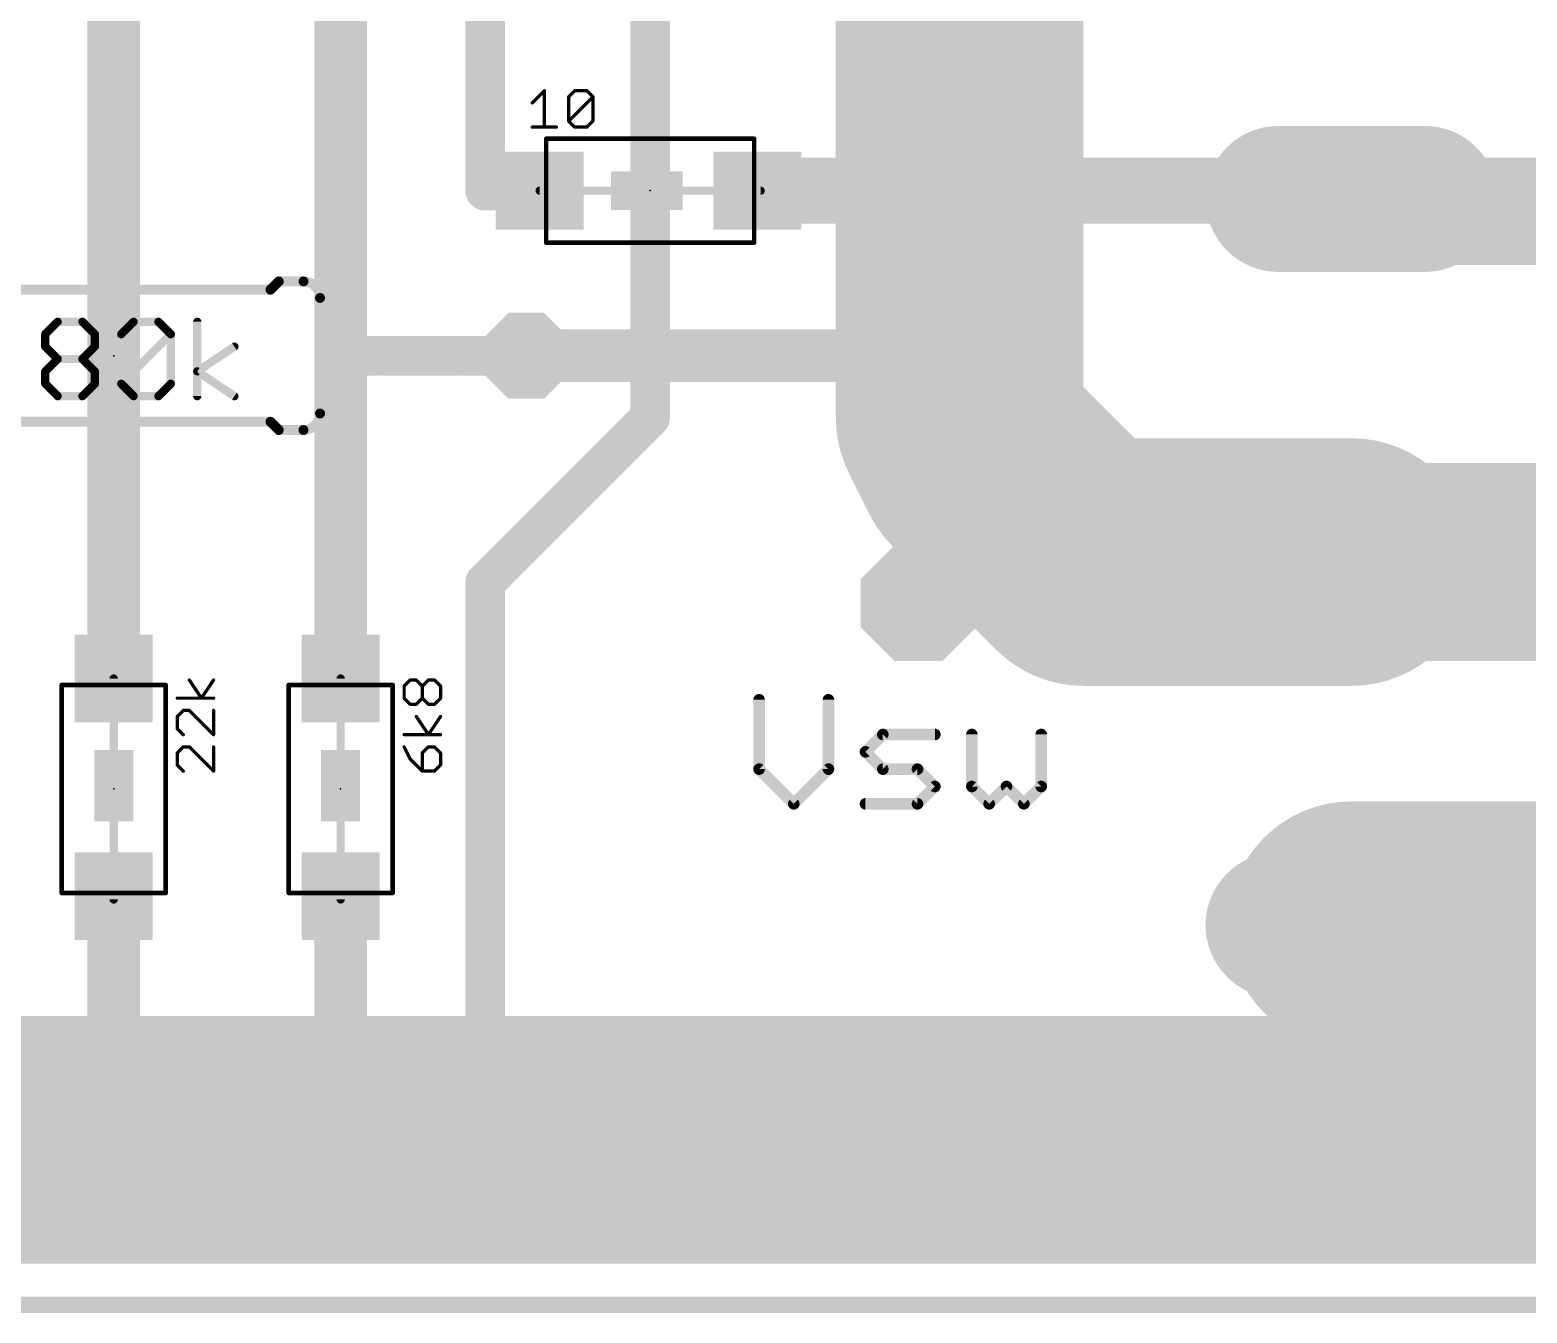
# Model space of a CAD drawing. Extents: x 0 to 165, y -10 to 137.
# Drawn here: x 119.36 to 142.4, y -0.13 to 19.62 of the extents above; entities that cross this region are included whole.
import ezdxf

# ---------------------------------------------------------------- set-up
doc = ezdxf.new("R2010")
doc.units = 0
for name, color, linetype in [('1', 14, 'CONTINUOUS'), ('16', 174, 'CONTINUOUS'), ('17', 94, 'CONTINUOUS'), ('18', 94, 'CONTINUOUS'), ('20', 178, 'CONTINUOUS'), ('21', 251, 'CONTINUOUS'), ('23', 178, 'CONTINUOUS'), ('27', 251, 'CONTINUOUS'), ('51', 251, 'CONTINUOUS')]:
    doc.layers.add(name, color=color, linetype=linetype)

# ---------------------------------------------------------------- blocks, each defined once
blk = doc.blocks.new('RECT')
blk.add_solid([(-0.5, -0.5), (0.5, -0.5), (-0.5, 0.5), (0.5, 0.5)])
blk = doc.blocks.new('LONGP100')
at = {"const_width": 1}
blk.add_lwpolyline([(-0.5, 0), (0.5, 0)], dxfattribs=at)
at = {"const_width": 0.5}
for points in [[(-0.5, 0.25, 1), (-0.5, -0.25)], [(0.5, -0.25, 1), (0.5, 0.25)]]:
    blk.add_lwpolyline(points, format="xyb", dxfattribs=at)
blk = doc.blocks.new('OCTAGONP')
at = {"const_width": 0.5}
blk.add_lwpolyline([(-0.25, -0.1036), (-0.25, 0.1036), (-0.1036, 0.25), (0.1036, 0.25), (0.25, 0.1036), (0.25, -0.1036), (0.1036, -0.25), (-0.1036, -0.25), (-0.25, -0.1036), (-0.25, 0.1036)], dxfattribs=at)
blk = doc.blocks.new('OCTAGONV')
at = {"const_width": 0.5}
blk.add_lwpolyline([(-0.25, -0.1036), (-0.25, 0.1036), (-0.1036, 0.25), (0.1036, 0.25), (0.25, 0.1036), (0.25, -0.1036), (0.1036, -0.25), (-0.1036, -0.25), (-0.25, -0.1036), (-0.25, 0.1036)], dxfattribs=at)

msp = doc.modelspace()

# ---------------------------------------------------------------- linework, layer by layer
at = {"layer": '1'}
for points, const_width in [([(126.365, 17.145), (126.365, 27.305)], 0.6096), ([(124.1425, 9.6375), (124.1425, 26.67)], 0.8128), ([(120.65, 9.6375), (120.65, 24.765)], 0.8128), ([(128.905, 13.6525), (128.905, 20.32)], 0.6096), ([(130.555, 17.145), (139.7, 17.145)], 1.016), ([(139.7, 17.145), (139.7, 17.018)], 1.016), ([(126.365, 17.145), (127.205, 17.145)], 0.6096), ([(126.365, 11.1125), (128.905, 13.6525)], 0.6096), ([(126.365, 2.54), (126.365, 11.1125)], 0.6096), ([(130.5814, 9.3105), (130.5814, 8.2428)], 0.1778), ([(131.6491, 8.2428), (131.6491, 9.3105)], 0.1778), ([(132.2186, 8.5097), (132.4855, 8.7766)], 0.1778), ([(132.4855, 8.7766), (133.2863, 8.7766)], 0.1778), ([(133.8557, 8.7766), (133.8557, 7.9758)], 0.1778), ([(134.9234, 7.9758), (134.9234, 8.7766)], 0.1778), ([(132.4855, 8.2428), (132.2186, 8.5097)], 0.1778), ([(130.5814, 8.2428), (131.1153, 7.7089)], 0.1778), ([(131.1153, 7.7089), (131.6491, 8.2428)], 0.1778), ([(133.0193, 8.2428), (132.4855, 8.2428)], 0.1778), ([(133.2863, 7.9758), (133.0193, 8.2428)], 0.1778), ([(133.0193, 7.7089), (133.2863, 7.9758)], 0.1778), ([(133.8557, 7.9758), (134.1226, 7.7089)], 0.1778), ([(134.1226, 7.7089), (134.3896, 7.9758)], 0.1778), ([(134.3896, 7.9758), (134.6565, 7.7089)], 0.1778), ([(134.6565, 7.7089), (134.9234, 7.9758)], 0.1778), ([(132.2186, 7.7089), (133.0193, 7.7089)], 0.1778), ([(120.65, 2.54), (120.65, 6.2875)], 0.8128), ([(124.1425, 2.54), (124.1425, 6.2875)], 0.8128), ([(117.1575, 2.54), (120.65, 2.54)], 1.27), ([(120.65, 2.54), (124.1425, 2.54)], 1.27), ([(124.1425, 2.54), (126.0475, 2.54)], 1.27), ([(126.0475, 2.54), (126.365, 2.54)], 0.6096)]:
    msp.add_lwpolyline(points, dxfattribs=dict(at, const_width=const_width))
for points, const_width in [([(130.555, 17.399, 1), (130.555, 16.891)], 0.508), ([(139.954, 17.145, 1), (139.446, 17.145)], 0.508), ([(139.7, 16.891, 1), (139.7, 17.399)], 0.508), ([(126.365, 17.2974, 1), (126.365, 16.9926)], 0.3048), ([(126.2126, 17.145, 1), (126.5174, 17.145)], 0.3048), ([(127.205, 16.9926, 1), (127.205, 17.2974)], 0.3048), ([(139.446, 17.018, 1), (139.954, 17.018)], 0.508), ([(129.0128, 13.5447, 1), (128.7972, 13.7603)], 0.3048), ([(128.7526, 13.6525, 1), (129.0574, 13.6525)], 0.3048), ([(126.2572, 11.2203, 1), (126.4728, 11.0047)], 0.3048), ([(126.5174, 11.1125, 1), (126.2126, 11.1125)], 0.3048), ([(120.4468, 9.6375, 1), (120.8532, 9.6375)], 0.4064), ([(123.9393, 9.6375, 1), (124.3457, 9.6375)], 0.4064), ([(130.6259, 9.3105, 1), (130.5369, 9.3105)], 0.0889), ([(131.6936, 9.3105, 1), (131.6047, 9.3105)], 0.0889), ([(132.4855, 8.8211, 1), (132.4855, 8.7322)], 0.0889), ([(132.5169, 8.7452, 1), (132.4541, 8.808)], 0.0889), ([(133.2863, 8.7322, 1), (133.2863, 8.8211)], 0.0889), ([(133.9002, 8.7766, 1), (133.8113, 8.7766)], 0.0889), ([(134.9679, 8.7766, 1), (134.879, 8.7766)], 0.0889), ([(132.25, 8.5411, 1), (132.1871, 8.4783)], 0.0889), ([(132.1871, 8.5411, 1), (132.25, 8.4783)], 0.0889), ([(130.6128, 8.2742, 1), (130.55, 8.2113)], 0.0889), ([(131.6805, 8.2113, 1), (131.6177, 8.2742)], 0.0889), ([(132.4855, 8.2872, 1), (132.4855, 8.1983)], 0.0889), ([(132.4541, 8.2113, 1), (132.5169, 8.2742)], 0.0889), ([(133.0508, 8.2742, 1), (132.9879, 8.2113)], 0.0889), ([(133.0193, 8.1983, 1), (133.0193, 8.2872)], 0.0889), ([(130.5369, 8.2428, 1), (130.6259, 8.2428)], 0.0889), ([(131.6047, 8.2428, 1), (131.6936, 8.2428)], 0.0889), ([(133.3177, 7.9444, 1), (133.2548, 8.0073)], 0.0889), ([(133.8871, 8.0073, 1), (133.8243, 7.9444)], 0.0889), ([(134.421, 8.0073, 1), (134.3581, 7.9444)], 0.0889), ([(134.421, 7.9444, 1), (134.3581, 8.0073)], 0.0889), ([(134.9549, 7.9444, 1), (134.892, 8.0073)], 0.0889), ([(133.2548, 7.9444, 1), (133.3177, 8.0073)], 0.0889), ([(133.8113, 7.9758, 1), (133.9002, 7.9758)], 0.0889), ([(134.879, 7.9758, 1), (134.9679, 7.9758)], 0.0889), ([(131.0838, 7.7403, 1), (131.1467, 7.6775)], 0.0889), ([(131.0838, 7.6775, 1), (131.1467, 7.7403)], 0.0889), ([(132.2186, 7.7534, 1), (132.2186, 7.6645)], 0.0889), ([(132.9879, 7.7403, 1), (133.0508, 7.6775)], 0.0889), ([(133.0193, 7.6645, 1), (133.0193, 7.7534)], 0.0889), ([(134.0912, 7.7403, 1), (134.1541, 7.6775)], 0.0889), ([(134.0912, 7.6775, 1), (134.1541, 7.7403)], 0.0889), ([(134.6251, 7.7403, 1), (134.6879, 7.6775)], 0.0889), ([(134.6251, 7.6775, 1), (134.6879, 7.7403)], 0.0889), ([(120.8532, 6.2875, 1), (120.4468, 6.2875)], 0.4064), ([(124.3457, 6.2875, 1), (123.9393, 6.2875)], 0.4064), ([(120.65, 2.8575, 1), (120.65, 2.2225)], 0.635), ([(120.65, 2.2225, 1), (120.65, 2.8575)], 0.635), ([(124.1425, 2.8575, 1), (124.1425, 2.2225)], 0.635), ([(124.1425, 2.2225, 1), (124.1425, 2.8575)], 0.635), ([(126.0475, 2.2225, 1), (126.0475, 2.8575)], 0.635), ([(126.0475, 2.6924, 1), (126.0475, 2.3876)], 0.3048), ([(126.365, 2.3876, 1), (126.365, 2.6924)], 0.3048), ([(120.4468, 2.54, 1), (120.8532, 2.54)], 0.4064), ([(123.9393, 2.54, 1), (124.3457, 2.54)], 0.4064), ([(126.2126, 2.54, 1), (126.5174, 2.54)], 0.3048)]:
    msp.add_lwpolyline(points, format="xyb", dxfattribs=dict(at, const_width=const_width))
at = {"layer": '16'}
for points, const_width in [([(133.6675, 14.605), (133.6675, 35.4321)], 3.81), ([(133.6675, 14.605), (133.6675, 13.6525)], 3.81), ([(133.6675, 13.6525), (133.985, 13.0175)], 3.81), ([(127, 14.605), (133.6675, 14.605)], 0.8128), ([(133.985, 13.0175), (135.5725, 11.43)], 3.81), ([(135.5725, 11.43), (139.7, 11.43)], 3.81), ([(146.685, 5.842), (139.7, 5.842)], 3.81), ([(93.98, 2.54), (146.685, 2.54)], 3.81)]:
    msp.add_lwpolyline(points, dxfattribs=dict(at, const_width=const_width))
for points, const_width in [([(134.62, 14.605, 1), (132.715, 14.605)], 1.905), ([(132.715, 14.605, 1), (134.62, 14.605)], 1.905), ([(134.5194, 14.0785, 1), (132.8156, 13.2265)], 1.905), ([(127, 14.8082, 1), (127, 14.4018)], 0.4064), ([(133.6675, 14.4018, 1), (133.6675, 14.8082)], 0.4064), ([(134.6585, 13.691, 1), (133.3115, 12.344)], 1.905), ([(132.715, 13.6525, 1), (134.62, 13.6525)], 1.905), ([(133.1331, 12.5915, 1), (134.8369, 13.4435)], 1.905), ([(135.5725, 12.3825, 1), (135.5725, 10.4775)], 1.905), ([(139.7, 10.4775, 1), (139.7, 12.3825)], 1.905), ([(134.899, 10.7565, 1), (136.246, 12.1035)], 1.905), ([(139.7, 6.7945, 1), (139.7, 4.8895)], 1.905)]:
    msp.add_lwpolyline(points, format="xyb", dxfattribs=dict(at, const_width=const_width))
at = {"layer": '20', "const_width": 0.254}
msp.add_lwpolyline([(0, 0), (149.205, 0)], dxfattribs=at)
at = {"layer": '21'}
for points, const_width in [([(127.305, 17.945), (130.505, 17.945)], 0.07), ([(130.505, 16.345), (127.305, 16.345)], 0.07), ([(123.063, 15.621), (118.237, 15.621)], 0.1524), ([(123.063, 15.621), (123.19, 15.748)], 0.1524), ([(123.571, 15.748), (123.19, 15.748)], 0.1524), ([(123.825, 13.716), (123.825, 15.494)], 0.1524), ([(125.095, 14.605), (124.714, 14.605)], 0.6096), ([(123.063, 13.589), (118.237, 13.589)], 0.1524), ([(123.063, 13.589), (123.19, 13.462)], 0.1524), ([(123.571, 13.462), (123.19, 13.462)], 0.1524), ([(119.85, 6.3375), (119.85, 9.5375)], 0.07), ([(121.45, 9.5375), (121.45, 6.3375)], 0.07), ([(123.3425, 6.3375), (123.3425, 9.5375)], 0.07), ([(124.9425, 9.5375), (124.9425, 6.3375)], 0.07)]:
    msp.add_lwpolyline(points, dxfattribs=dict(at, const_width=const_width))
for points, const_width in [([(127.305, 17.9625, 1), (127.305, 17.9275)], 0.035), ([(130.505, 17.9275, 1), (130.505, 17.9625)], 0.035), ([(127.305, 16.3625, 1), (127.305, 16.3275)], 0.035), ([(130.505, 16.3275, 1), (130.505, 16.3625)], 0.035), ([(123.0361, 15.6479, 1), (123.0899, 15.5941)], 0.0762), ([(123.063, 15.5829, 1), (123.063, 15.6591)], 0.0762), ([(123.19, 15.7861, 1), (123.19, 15.7099)], 0.0762), ([(123.2169, 15.7211, 1), (123.1631, 15.7749)], 0.0762), ([(123.825, 15.494, 0.4142), (123.571, 15.748)], 0.1524), ([(123.571, 15.7861, 1), (123.571, 15.7099)], 0.0762), ([(123.571, 15.7099, 1), (123.571, 15.7861)], 0.0762), ([(123.8631, 15.494, 1), (123.7869, 15.494)], 0.0762), ([(123.7869, 15.494, 1), (123.8631, 15.494)], 0.0762), ([(124.714, 14.7574, 1), (124.714, 14.4526)], 0.3048), ([(125.095, 14.4526, 1), (125.095, 14.7574)], 0.3048), ([(123.0899, 13.6159, 1), (123.0361, 13.5621)], 0.0762), ([(123.063, 13.5509, 1), (123.063, 13.6271)], 0.0762), ([(123.571, 13.462, 0.4142), (123.825, 13.716)], 0.1524), ([(123.8631, 13.716, 1), (123.7869, 13.716)], 0.0762), ([(123.7869, 13.716, 1), (123.8631, 13.716)], 0.0762), ([(123.19, 13.5001, 1), (123.19, 13.4239)], 0.0762), ([(123.1631, 13.4351, 1), (123.2169, 13.4889)], 0.0762), ([(123.571, 13.5001, 1), (123.571, 13.4239)], 0.0762), ([(123.571, 13.4239, 1), (123.571, 13.5001)], 0.0762), ([(119.8675, 9.5375, 1), (119.8325, 9.5375)], 0.035), ([(121.4675, 9.5375, 1), (121.4325, 9.5375)], 0.035), ([(123.36, 9.5375, 1), (123.325, 9.5375)], 0.035), ([(124.96, 9.5375, 1), (124.925, 9.5375)], 0.035), ([(119.8325, 6.3375, 1), (119.8675, 6.3375)], 0.035), ([(121.4325, 6.3375, 1), (121.4675, 6.3375)], 0.035), ([(123.325, 6.3375, 1), (123.36, 6.3375)], 0.035), ([(124.925, 6.3375, 1), (124.96, 6.3375)], 0.035)]:
    msp.add_lwpolyline(points, format="xyb", dxfattribs=dict(at, const_width=const_width))
at = {"layer": '23'}
for p in [(128.905, 17.145), (120.65, 14.605), (120.65, 7.9375), (124.1425, 7.9375)]:
    msp.add_point(p, dxfattribs=at)
at = {"layer": '27'}
for points, const_width in [([(127.0904, 18.4958), (127.2768, 18.6822)], 0.0508), ([(127.2768, 18.6822), (127.2768, 18.1229)], 0.0508), ([(127.6517, 18.589), (127.7449, 18.6822)], 0.0508), ([(127.7449, 18.6822), (127.9313, 18.6822)], 0.0508), ([(127.9313, 18.6822), (128.0246, 18.589)], 0.0508), ([(127.6517, 18.2161), (127.6517, 18.589)], 0.0508), ([(127.6517, 18.2161), (128.0246, 18.589)], 0.0508), ([(128.0246, 18.589), (128.0246, 18.2161)], 0.0508), ([(127.7449, 18.1229), (127.6517, 18.2161)], 0.0508), ([(128.0246, 18.2161), (127.9313, 18.1229)], 0.0508), ([(127.0904, 18.1229), (127.4633, 18.1229)], 0.0508), ([(127.9313, 18.1229), (127.7449, 18.1229)], 0.0508), ([(119.5969, 14.936), (119.7876, 15.1267)], 0.127), ([(119.5969, 14.7454), (119.5969, 14.936)], 0.127), ([(119.7876, 15.1267), (120.1689, 15.1267)], 0.127), ([(120.1689, 15.1267), (120.3595, 14.936)], 0.127), ([(120.3595, 14.936), (120.3595, 14.7454)], 0.127), ([(120.7663, 14.936), (120.957, 15.1267)], 0.127), ([(120.7663, 14.1734), (120.7663, 14.936)], 0.127), ([(120.7663, 14.1734), (121.5289, 14.936)], 0.127), ([(120.957, 15.1267), (121.3383, 15.1267)], 0.127), ([(121.3383, 15.1267), (121.5289, 14.936)], 0.127), ([(121.5289, 14.936), (121.5289, 14.1734)], 0.127), ([(121.9357, 13.9827), (121.9357, 15.1267)], 0.127), ([(119.7876, 14.5547), (119.5969, 14.7454)], 0.127), ([(120.3595, 14.7454), (120.1689, 14.5547)], 0.127), ([(121.9357, 14.364), (122.5077, 14.7454)], 0.127), ([(119.5969, 14.364), (119.7876, 14.5547)], 0.127), ([(119.7876, 14.5547), (120.1689, 14.5547)], 0.127), ([(120.1689, 14.5547), (120.3595, 14.364)], 0.127), ([(119.5969, 14.1734), (119.5969, 14.364)], 0.127), ([(120.3595, 14.364), (120.3595, 14.1734)], 0.127), ([(122.5077, 13.9827), (121.9357, 14.364)], 0.127), ([(119.7876, 13.9827), (119.5969, 14.1734)], 0.127), ([(120.3595, 14.1734), (120.1689, 13.9827)], 0.127), ([(120.957, 13.9827), (120.7663, 14.1734)], 0.127), ([(121.5289, 14.1734), (121.3383, 13.9827)], 0.127), ([(120.1689, 13.9827), (119.7876, 13.9827)], 0.127), ([(121.3383, 13.9827), (120.957, 13.9827)], 0.127), ([(122.0003, 9.3351), (121.8139, 9.6148)], 0.0508), ([(122.1867, 9.6148), (122.0003, 9.3351)], 0.0508), ([(125.1199, 9.5212), (125.2131, 9.6144)], 0.0508), ([(125.1199, 9.3348), (125.1199, 9.5212)], 0.0508), ([(125.2131, 9.6144), (125.3064, 9.6144)], 0.0508), ([(125.3064, 9.6144), (125.3996, 9.5212)], 0.0508), ([(125.3996, 9.5212), (125.4928, 9.6144)], 0.0508), ([(125.3996, 9.3348), (125.3996, 9.5212)], 0.0508), ([(125.4928, 9.6144), (125.586, 9.6144)], 0.0508), ([(125.586, 9.6144), (125.6792, 9.5212)], 0.0508), ([(125.6792, 9.5212), (125.6792, 9.3348)], 0.0508), ([(122.1867, 9.3351), (121.6274, 9.3351)], 0.0508), ([(125.2131, 9.2416), (125.1199, 9.3348)], 0.0508), ([(125.3064, 9.2416), (125.2131, 9.2416)], 0.0508), ([(125.3996, 9.3348), (125.3064, 9.2416)], 0.0508), ([(125.4928, 9.2416), (125.3996, 9.3348)], 0.0508), ([(125.586, 9.2416), (125.4928, 9.2416)], 0.0508), ([(125.6792, 9.3348), (125.586, 9.2416)], 0.0508), ([(121.7206, 9.1467), (121.6274, 9.0535)], 0.0508), ([(121.6274, 9.0535), (121.6274, 8.867)], 0.0508), ([(121.8139, 9.1467), (121.7206, 9.1467)], 0.0508), ([(122.1867, 8.7738), (121.8139, 9.1467)], 0.0508), ([(122.1867, 9.1467), (122.1867, 8.7738)], 0.0508), ([(125.4928, 8.7738), (125.3064, 9.0535)], 0.0508), ([(125.6792, 9.0535), (125.4928, 8.7738)], 0.0508), ([(121.6274, 8.867), (121.7206, 8.7738)], 0.0508), ([(125.6792, 8.7738), (125.1199, 8.7738)], 0.0508), ([(121.7206, 8.5854), (121.6274, 8.4922)], 0.0508), ([(121.8139, 8.5854), (121.7206, 8.5854)], 0.0508), ([(122.1867, 8.2125), (121.8139, 8.5854)], 0.0508), ([(122.1867, 8.5854), (122.1867, 8.2125)], 0.0508), ([(125.1199, 8.5854), (125.2131, 8.3989)], 0.0508), ([(125.4928, 8.5854), (125.3996, 8.4922)], 0.0508), ([(125.586, 8.5854), (125.4928, 8.5854)], 0.0508), ([(125.6792, 8.4922), (125.586, 8.5854)], 0.0508), ([(121.6274, 8.4922), (121.6274, 8.3057)], 0.0508), ([(121.6274, 8.3057), (121.7206, 8.2125)], 0.0508), ([(125.2131, 8.3989), (125.3996, 8.2125)], 0.0508), ([(125.3996, 8.4922), (125.3996, 8.2125)], 0.0508), ([(125.586, 8.2125), (125.6792, 8.3057)], 0.0508), ([(125.6792, 8.3057), (125.6792, 8.4922)], 0.0508), ([(125.3996, 8.2125), (125.586, 8.2125)], 0.0508)]:
    msp.add_lwpolyline(points, dxfattribs=dict(at, const_width=const_width))
for points, const_width in [([(127.2895, 18.6822, 1), (127.2641, 18.6822)], 0.0254), ([(127.2858, 18.6732, 1), (127.2678, 18.6912)], 0.0254), ([(127.7449, 18.6949, 1), (127.7449, 18.6695)], 0.0254), ([(127.7539, 18.6732, 1), (127.7359, 18.6912)], 0.0254), ([(127.9403, 18.6912, 1), (127.9224, 18.6732)], 0.0254), ([(127.9313, 18.6695, 1), (127.9313, 18.6949)], 0.0254), ([(127.0814, 18.5047, 1), (127.0994, 18.4868)], 0.0254), ([(127.6644, 18.589, 1), (127.639, 18.589)], 0.0254), ([(127.6427, 18.5979, 1), (127.6607, 18.58)], 0.0254), ([(128.0373, 18.589, 1), (128.0119, 18.589)], 0.0254), ([(128.0335, 18.58, 1), (128.0156, 18.5979)], 0.0254), ([(128.0156, 18.58, 1), (128.0335, 18.5979)], 0.0254), ([(127.6607, 18.2251, 1), (127.6427, 18.2071)], 0.0254), ([(127.6427, 18.2251, 1), (127.6607, 18.2071)], 0.0254), ([(127.639, 18.2161, 1), (127.6644, 18.2161)], 0.0254), ([(128.0119, 18.2161, 1), (128.0373, 18.2161)], 0.0254), ([(128.0335, 18.2071, 1), (128.0156, 18.2251)], 0.0254), ([(127.0904, 18.1356, 1), (127.0904, 18.1102)], 0.0254), ([(127.2641, 18.1229, 1), (127.2895, 18.1229)], 0.0254), ([(127.4633, 18.1102, 1), (127.4633, 18.1356)], 0.0254), ([(127.7449, 18.1356, 1), (127.7449, 18.1102)], 0.0254), ([(127.7359, 18.1139, 1), (127.7539, 18.1319)], 0.0254), ([(127.9224, 18.1319, 1), (127.9403, 18.1139)], 0.0254), ([(127.9313, 18.1102, 1), (127.9313, 18.1356)], 0.0254), ([(119.6286, 14.936, 1), (119.5651, 14.936)], 0.0635), ([(119.5744, 14.9585, 1), (119.6193, 14.9136)], 0.0635), ([(119.7876, 15.1584, 1), (119.7876, 15.0949)], 0.0635), ([(119.81, 15.1042, 1), (119.7651, 15.1491)], 0.0635), ([(120.1913, 15.1491, 1), (120.1464, 15.1042)], 0.0635), ([(120.1689, 15.0949, 1), (120.1689, 15.1584)], 0.0635), ([(120.3913, 14.936, 1), (120.3278, 14.936)], 0.0635), ([(120.3371, 14.9136, 1), (120.382, 14.9585)], 0.0635), ([(120.798, 14.936, 1), (120.7345, 14.936)], 0.0635), ([(120.7438, 14.9585, 1), (120.7887, 14.9136)], 0.0635), ([(120.957, 15.1584, 1), (120.957, 15.0949)], 0.0635), ([(120.9794, 15.1042, 1), (120.9345, 15.1491)], 0.0635), ([(121.3607, 15.1491, 1), (121.3158, 15.1042)], 0.0635), ([(121.3383, 15.0949, 1), (121.3383, 15.1584)], 0.0635), ([(121.5607, 14.936, 1), (121.4972, 14.936)], 0.0635), ([(121.5514, 14.9136, 1), (121.5065, 14.9585)], 0.0635), ([(121.5065, 14.9136, 1), (121.5514, 14.9585)], 0.0635), ([(121.9674, 15.1267, 1), (121.9039, 15.1267)], 0.0635), ([(119.5651, 14.7454, 1), (119.6286, 14.7454)], 0.0635), ([(119.6193, 14.7678, 1), (119.5744, 14.7229)], 0.0635), ([(120.3278, 14.7454, 1), (120.3913, 14.7454)], 0.0635), ([(120.382, 14.7229, 1), (120.3371, 14.7678)], 0.0635), ([(122.5253, 14.7189, 1), (122.4901, 14.7718)], 0.0635), ([(119.7876, 14.5864, 1), (119.7876, 14.5229)], 0.0635), ([(119.81, 14.5322, 1), (119.7651, 14.5771)], 0.0635), ([(119.7651, 14.5322, 1), (119.81, 14.5771)], 0.0635), ([(120.1913, 14.5771, 1), (120.1464, 14.5322)], 0.0635), ([(120.1464, 14.5771, 1), (120.1913, 14.5322)], 0.0635), ([(120.1689, 14.5229, 1), (120.1689, 14.5864)], 0.0635), ([(119.6286, 14.364, 1), (119.5651, 14.364)], 0.0635), ([(119.5744, 14.3865, 1), (119.6193, 14.3416)], 0.0635), ([(120.3913, 14.364, 1), (120.3278, 14.364)], 0.0635), ([(120.3371, 14.3416, 1), (120.382, 14.3865)], 0.0635), ([(121.9533, 14.3904, 1), (121.9181, 14.3376)], 0.0635), ([(121.9181, 14.3904, 1), (121.9533, 14.3376)], 0.0635), ([(119.5651, 14.1734, 1), (119.6286, 14.1734)], 0.0635), ([(119.6193, 14.1958, 1), (119.5744, 14.1509)], 0.0635), ([(120.3278, 14.1734, 1), (120.3913, 14.1734)], 0.0635), ([(120.382, 14.1509, 1), (120.3371, 14.1958)], 0.0635), ([(120.7345, 14.1734, 1), (120.798, 14.1734)], 0.0635), ([(120.7887, 14.1958, 1), (120.7438, 14.1509)], 0.0635), ([(120.7438, 14.1958, 1), (120.7887, 14.1509)], 0.0635), ([(121.4972, 14.1734, 1), (121.5607, 14.1734)], 0.0635), ([(121.5514, 14.1509, 1), (121.5065, 14.1958)], 0.0635), ([(119.7876, 14.0145, 1), (119.7876, 13.951)], 0.0635), ([(119.7651, 13.9602, 1), (119.81, 14.0052)], 0.0635), ([(120.1464, 14.0052, 1), (120.1913, 13.9602)], 0.0635), ([(120.1689, 13.951, 1), (120.1689, 14.0145)], 0.0635), ([(120.957, 14.0145, 1), (120.957, 13.951)], 0.0635), ([(120.9345, 13.9602, 1), (120.9794, 14.0052)], 0.0635), ([(121.3158, 14.0052, 1), (121.3607, 13.9602)], 0.0635), ([(121.3383, 13.951, 1), (121.3383, 14.0145)], 0.0635), ([(121.9039, 13.9827, 1), (121.9674, 13.9827)], 0.0635), ([(122.4901, 13.9563, 1), (122.5253, 14.0091)], 0.0635), ([(121.8244, 9.6218, 1), (121.8033, 9.6077)], 0.0254), ([(122.1973, 9.6077, 1), (122.1761, 9.6218)], 0.0254), ([(125.1326, 9.5212, 1), (125.1072, 9.5212)], 0.0254), ([(125.1109, 9.5302, 1), (125.1289, 9.5122)], 0.0254), ([(125.2131, 9.6271, 1), (125.2131, 9.6017)], 0.0254), ([(125.2221, 9.6055, 1), (125.2042, 9.6234)], 0.0254), ([(125.3153, 9.6234, 1), (125.2974, 9.6055)], 0.0254), ([(125.3064, 9.6017, 1), (125.3064, 9.6271)], 0.0254), ([(125.4123, 9.5212, 1), (125.3869, 9.5212)], 0.0254), ([(125.3906, 9.5302, 1), (125.4085, 9.5122)], 0.0254), ([(125.3906, 9.5122, 1), (125.4085, 9.5302)], 0.0254), ([(125.4928, 9.6271, 1), (125.4928, 9.6017)], 0.0254), ([(125.5018, 9.6055, 1), (125.4838, 9.6234)], 0.0254), ([(125.595, 9.6234, 1), (125.577, 9.6055)], 0.0254), ([(125.586, 9.6017, 1), (125.586, 9.6271)], 0.0254), ([(125.6919, 9.5212, 1), (125.6665, 9.5212)], 0.0254), ([(125.6702, 9.5122, 1), (125.6882, 9.5302)], 0.0254), ([(121.6274, 9.3478, 1), (121.6274, 9.3224)], 0.0254), ([(121.9897, 9.3422, 1), (122.0108, 9.3281)], 0.0254), ([(121.9897, 9.3281, 1), (122.0108, 9.3422)], 0.0254), ([(122.1867, 9.3224, 1), (122.1867, 9.3478)], 0.0254), ([(125.1289, 9.3438, 1), (125.1109, 9.3258)], 0.0254), ([(125.1072, 9.3348, 1), (125.1326, 9.3348)], 0.0254), ([(125.2131, 9.2543, 1), (125.2131, 9.2289)], 0.0254), ([(125.2042, 9.2326, 1), (125.2221, 9.2506)], 0.0254), ([(125.2974, 9.2506, 1), (125.3153, 9.2326)], 0.0254), ([(125.3064, 9.2289, 1), (125.3064, 9.2543)], 0.0254), ([(125.4085, 9.3438, 1), (125.3906, 9.3258)], 0.0254), ([(125.3869, 9.3348, 1), (125.4123, 9.3348)], 0.0254), ([(125.4085, 9.3258, 1), (125.3906, 9.3438)], 0.0254), ([(125.4928, 9.2543, 1), (125.4928, 9.2289)], 0.0254), ([(125.4838, 9.2326, 1), (125.5018, 9.2506)], 0.0254), ([(125.577, 9.2506, 1), (125.595, 9.2326)], 0.0254), ([(125.586, 9.2289, 1), (125.586, 9.2543)], 0.0254), ([(125.6665, 9.3348, 1), (125.6919, 9.3348)], 0.0254), ([(125.6882, 9.3258, 1), (125.6702, 9.3438)], 0.0254), ([(121.6401, 9.0535, 1), (121.6147, 9.0535)], 0.0254), ([(121.6184, 9.0624, 1), (121.6364, 9.0445)], 0.0254), ([(121.7206, 9.1594, 1), (121.7206, 9.134)], 0.0254), ([(121.7296, 9.1377, 1), (121.7117, 9.1557)], 0.0254), ([(121.8228, 9.1557, 1), (121.8049, 9.1377)], 0.0254), ([(121.8139, 9.134, 1), (121.8139, 9.1594)], 0.0254), ([(122.1994, 9.1467, 1), (122.174, 9.1467)], 0.0254), ([(125.3169, 9.0605, 1), (125.2958, 9.0464)], 0.0254), ([(125.6898, 9.0464, 1), (125.6686, 9.0605)], 0.0254), ([(121.6364, 8.876, 1), (121.6184, 8.8581)], 0.0254), ([(121.6147, 8.867, 1), (121.6401, 8.867)], 0.0254), ([(121.7117, 8.7648, 1), (121.7296, 8.7828)], 0.0254), ([(122.174, 8.7738, 1), (122.1994, 8.7738)], 0.0254), ([(122.1777, 8.7648, 1), (122.1957, 8.7828)], 0.0254), ([(125.1199, 8.7865, 1), (125.1199, 8.7611)], 0.0254), ([(125.4822, 8.7809, 1), (125.5033, 8.7668)], 0.0254), ([(125.4822, 8.7668, 1), (125.5033, 8.7809)], 0.0254), ([(125.6792, 8.7611, 1), (125.6792, 8.7865)], 0.0254), ([(121.7206, 8.5981, 1), (121.7206, 8.5727)], 0.0254), ([(121.7296, 8.5764, 1), (121.7117, 8.5943)], 0.0254), ([(121.8228, 8.5943, 1), (121.8049, 8.5764)], 0.0254), ([(121.8139, 8.5727, 1), (121.8139, 8.5981)], 0.0254), ([(122.1994, 8.5854, 1), (122.174, 8.5854)], 0.0254), ([(125.1313, 8.591, 1), (125.1086, 8.5797)], 0.0254), ([(125.4928, 8.5981, 1), (125.4928, 8.5727)], 0.0254), ([(125.5018, 8.5764, 1), (125.4838, 8.5943)], 0.0254), ([(125.595, 8.5943, 1), (125.577, 8.5764)], 0.0254), ([(125.586, 8.5727, 1), (125.586, 8.5981)], 0.0254), ([(121.6401, 8.4922, 1), (121.6147, 8.4922)], 0.0254), ([(121.6184, 8.5011, 1), (121.6364, 8.4832)], 0.0254), ([(121.6364, 8.3147, 1), (121.6184, 8.2968)], 0.0254), ([(121.6147, 8.3057, 1), (121.6401, 8.3057)], 0.0254), ([(125.2221, 8.4079, 1), (125.2042, 8.39)], 0.0254), ([(125.2018, 8.3933, 1), (125.2245, 8.4046)], 0.0254), ([(125.4123, 8.4922, 1), (125.3869, 8.4922)], 0.0254), ([(125.3906, 8.5011, 1), (125.4085, 8.4832)], 0.0254), ([(125.6919, 8.4922, 1), (125.6665, 8.4922)], 0.0254), ([(125.6665, 8.3057, 1), (125.6919, 8.3057)], 0.0254), ([(125.6702, 8.4832, 1), (125.6882, 8.5011)], 0.0254), ([(125.6882, 8.2968, 1), (125.6702, 8.3147)], 0.0254), ([(121.7117, 8.2035, 1), (121.7296, 8.2215)], 0.0254), ([(122.174, 8.2125, 1), (122.1994, 8.2125)], 0.0254), ([(122.1777, 8.2035, 1), (122.1957, 8.2215)], 0.0254), ([(125.3996, 8.2252, 1), (125.3996, 8.1998)], 0.0254), ([(125.3869, 8.2125, 1), (125.4123, 8.2125)], 0.0254), ([(125.3906, 8.2035, 1), (125.4085, 8.2215)], 0.0254), ([(125.577, 8.2215, 1), (125.595, 8.2035)], 0.0254), ([(125.586, 8.1998, 1), (125.586, 8.2252)], 0.0254)]:
    msp.add_lwpolyline(points, format="xyb", dxfattribs=dict(at, const_width=const_width))
at = {"layer": '51'}
for points, const_width in [([(127.305, 16.345), (127.305, 17.945)], 0.07), ([(130.505, 17.945), (130.505, 16.345)], 0.07), ([(127.205, 17.145), (130.605, 17.145)], 0.127), ([(127, 14.605), (125.984, 14.605)], 0.6096), ([(120.65, 9.6375), (120.65, 6.2375)], 0.127), ([(124.1425, 9.6375), (124.1425, 6.2375)], 0.127), ([(119.85, 9.5375), (121.45, 9.5375)], 0.07), ([(123.3425, 9.5375), (124.9425, 9.5375)], 0.07), ([(121.45, 6.3375), (119.85, 6.3375)], 0.07), ([(124.9425, 6.3375), (123.3425, 6.3375)], 0.07)]:
    msp.add_lwpolyline(points, dxfattribs=dict(at, const_width=const_width))
for points, const_width in [([(127.3225, 17.945, 1), (127.2875, 17.945)], 0.035), ([(130.5225, 17.945, 1), (130.4875, 17.945)], 0.035), ([(127.205, 17.1767, 1), (127.205, 17.1133)], 0.0635), ([(130.605, 17.1133, 1), (130.605, 17.1767)], 0.0635), ([(127.2875, 16.345, 1), (127.3225, 16.345)], 0.035), ([(130.4875, 16.345, 1), (130.5225, 16.345)], 0.035), ([(125.984, 14.7574, 1), (125.984, 14.4526)], 0.3048), ([(127, 14.4526, 1), (127, 14.7574)], 0.3048), ([(120.6818, 9.6375, 1), (120.6183, 9.6375)], 0.0635), ([(124.1743, 9.6375, 1), (124.1108, 9.6375)], 0.0635), ([(119.85, 9.555, 1), (119.85, 9.52)], 0.035), ([(121.45, 9.52, 1), (121.45, 9.555)], 0.035), ([(123.3425, 9.555, 1), (123.3425, 9.52)], 0.035), ([(124.9425, 9.52, 1), (124.9425, 9.555)], 0.035), ([(119.85, 6.355, 1), (119.85, 6.32)], 0.035), ([(120.6183, 6.2375, 1), (120.6818, 6.2375)], 0.0635), ([(121.45, 6.32, 1), (121.45, 6.355)], 0.035), ([(123.3425, 6.355, 1), (123.3425, 6.32)], 0.035), ([(124.1108, 6.2375, 1), (124.1743, 6.2375)], 0.0635), ([(124.9425, 6.32, 1), (124.9425, 6.355)], 0.035)]:
    msp.add_lwpolyline(points, format="xyb", dxfattribs=dict(at, const_width=const_width))

# ---------------------------------------------------------------- block references
at = {"layer": '1', "xscale": 1.35, "yscale": 1.2}
for p in [(127.205, 17.145), (130.555, 17.145)]:
    msp.add_blockref('RECT', p, dxfattribs=at)
at = {"layer": '1', "xscale": 1.35, "yscale": 1.2, "rotation": 270}
for p in [(120.65, 9.6375), (124.1425, 9.6375), (120.65, 6.2875), (124.1425, 6.2875)]:
    msp.add_blockref('RECT', p, dxfattribs=at)
at = {"layer": '17'}
for name, p, xscale, yscale in [('LONGP100', (139.7, 17.018), 2.2479, 2.2479), ('LONGP100', (139.7, 17.018), 2.2479, 2.2479), ('OCTAGONP', (127, 14.605), 1.3208, 1.3208), ('OCTAGONP', (127, 14.605), 1.3208, 1.3208), ('LONGP100', (139.7, 11.43), 2.2479, 2.2479), ('LONGP100', (139.7, 11.43), 2.2479, 2.2479), ('LONGP100', (139.7, 5.842), 2.2479, 2.2479), ('LONGP100', (139.7, 5.842), 2.2479, 2.2479)]:
    msp.add_blockref(name, p, dxfattribs=dict(at, xscale=xscale, yscale=yscale))
at = {"layer": '18', "xscale": 1.778, "yscale": 1.778}
msp.add_blockref('OCTAGONV', (133.0325, 10.795), dxfattribs=at)
msp.add_blockref('OCTAGONV', (133.0325, 10.795), dxfattribs=at)
at = {"layer": '21', "rotation": 270}
for p, xscale, yscale in [((142.6845, 16.8275), 1.651, 1.651), ((142.6845, 11.43), 3.048, 1.651), ((120.65, 7.9875), 1.1, 0.6), ((124.1425, 7.9875), 1.1, 0.6), ((142.6845, 6.0325), 1.651, 1.651)]:
    msp.add_blockref('RECT', p, dxfattribs=dict(at, xscale=xscale, yscale=yscale))
at = {"layer": '21'}
for p, xscale, yscale in [((128.855, 17.145), 1.1, 0.6), ((124.2568, 14.605), 0.8636, 0.6096), ((125.5268, 14.605), 0.8636, 0.6096)]:
    msp.add_blockref('RECT', p, dxfattribs=dict(at, xscale=xscale, yscale=yscale))
at = {"layer": '51', "rotation": 270}
for p, xscale, yscale in [((139.573, 17.018), 1.27, 0.508), ((140.843, 16.8275), 1.651, 2.032), ((140.843, 11.43), 3.048, 2.032), ((139.573, 11.43), 1.27, 0.508), ((140.843, 6.0325), 1.651, 2.032), ((139.573, 5.842), 1.27, 0.508)]:
    msp.add_blockref('RECT', p, dxfattribs=dict(at, xscale=xscale, yscale=yscale))

doc.saveas('drawing.dxf')
